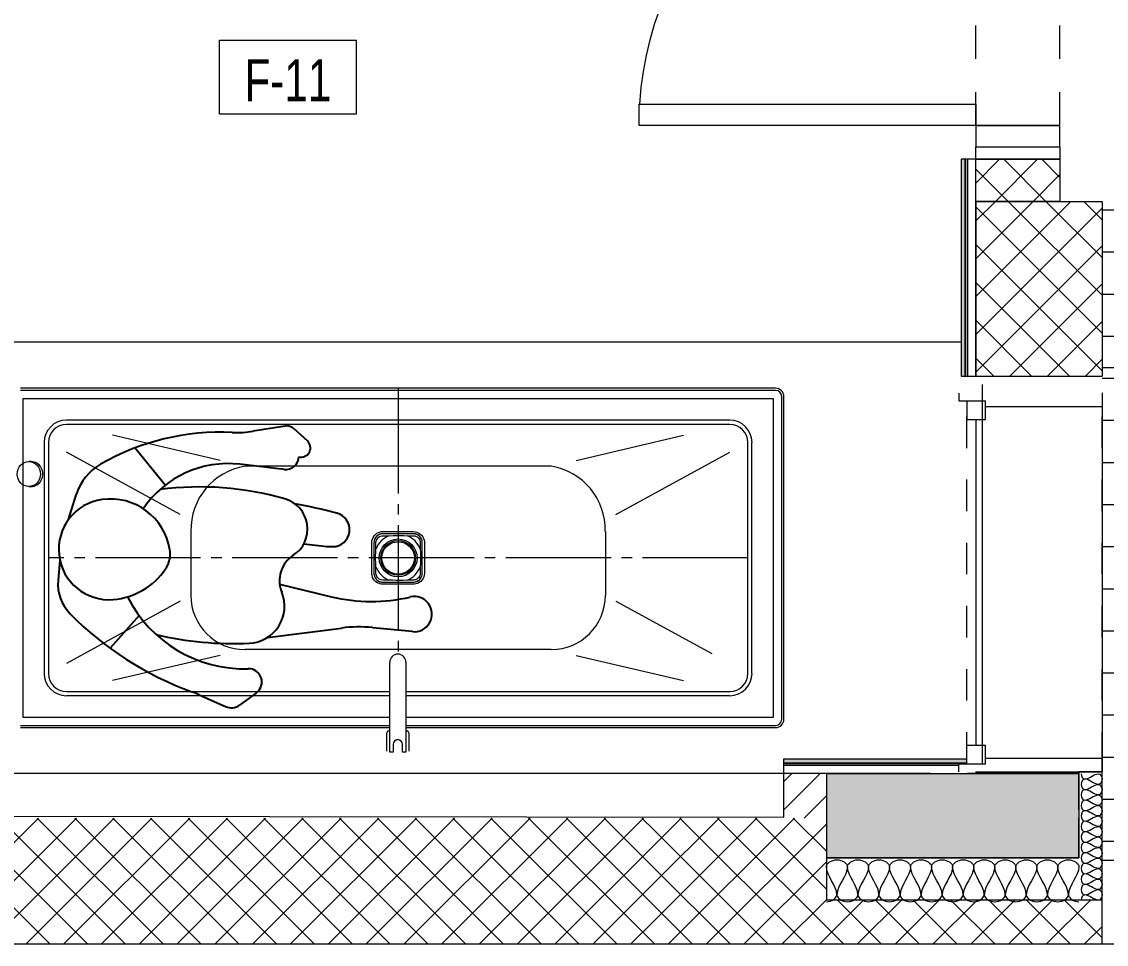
# Model space of a CAD drawing. Header units: millimetres. Extents: x -18512 to 101824, y -95768 to 52898.
# Drawn here: x 63411 to 65988, y -63282 to -61091 of the extents above; entities that cross this region are included whole.
import ezdxf

# ---------------------------------------------------------------- set-up
doc = ezdxf.new("R2010")
doc.units = ezdxf.units.MM
doc.header["$LTSCALE"] = 25
for name, pattern in [('Dash', [6.35, 3.175, -3.175]), ('Dash 3mm', [6, 3, -3]), ('HILFSLINIE', [0]), ('MITTELLINIE', [13, 10, -1, 1, -1])]:
    doc.linetypes.add(name, pattern=pattern)
doc.layers.get('0').update_dxf_attribs({"color": 254, "lineweight": 0})
for name, color, linetype, lineweight in [('A-AREA-IDEN', 2, 'Continuous', 9), ('A-DETL-INSL', 8, 'Continuous', 9), ('A-DOOR', 31, 'Continuous', 18), ('A-FLOR-OTLN', 6, 'Continuous', 18), ('A-GLAZ', 6, 'Continuous', 9), ('A-GLAZ-FRAM', 6, 'Continuous', 18), ('A-GLAZ-GLAS', 6, 'Continuous', 18), ('A-WOODEN DOOR FRAM', 9, 'Continuous', 9), ('AD SANITARY', 1, 'Continuous', 9), ('AD Stonework', 87, 'Continuous', 13), ('Furniture - sanitaryware', 1, 'Continuous', 9), ('hatch', 252, 'Continuous', 0), ('I-FLR-TILE', 253, 'Continuous', 9), ('I-WALL', 2, 'Continuous', 9), ('S-COLS', 6, 'Continuous', 9), ('wood flooring', 8, 'Continuous', 13)]:
    doc.layers.add(name, color=color, linetype=linetype, lineweight=lineweight)
for name, color, linetype in [('AR WALL HATCH', 8, 'Continuous'), ('HAT', 8, 'Continuous'), ('WD-PEOPLE', 8, 'Continuous')]:
    doc.layers.add(name, color=color, linetype=linetype)
doc.styles.add('Arial Narrow_4', font='fi_9001f.ttf', dxfattribs={"width": 0.75, "height": 147.492401})
pattern_1 = [(45, (59229.075, -102497.31), (-44.90128, 44.90128), []), (135, (59229.075, -102497.31), (-44.90128, -44.90128), [])]

# ---------------------------------------------------------------- blocks, each defined once
blk = doc.blocks.new('E  Naga_Single-Panel3 - NAGA-Formal Powder Room Door _WD04_-9060551-FIRST FLOOR PLAN')
at = {"layer": 'A-DOOR', "lineweight": 18}
for p, q in [((400, 900), (349, 900)), ((349, 900), (349, 100)), ((400, 100), (400, 900)), ((-400, 100), (-450, 100)), ((-400, -100), (-400, 100)), ((349, 100), (400, 100)), ((400, -100), (400, 100)), ((400, 100), (450, 100)), ((400, 100), (400, -100)), ((-400, -100), (-450, -100)), ((450, -100), (400, -100))]:
    blk.add_line(p, q, dxfattribs=at)
at = {"layer": 'A-DOOR'}
blk.add_arc((400, 100), 800, 93.6551, 180, dxfattribs=at)
blk = doc.blocks.new('F  Fixed - 90 x 270-9060088-FIRST FLOOR PLAN')
at = {"layer": 'A-GLAZ', "linetype": 'Dash 3mm', "lineweight": 18}
for p, q in [((-431, 157), (450, 157)), ((-380.7, 157), (-431, 157)), ((-431, -164), (431, -164))]:
    blk.add_line(p, q, dxfattribs=at)
at = {"layer": 'A-GLAZ-FRAM'}
for p, q in [((-450, 157), (-418, 157)), ((-418, -120), (-418, 157)), ((418, -120), (418, 157)), ((450, 157), (418, 157)), ((-431, -183), (-431, -120)), ((-431, -120), (-387, -120)), ((-387, -164), (-387, -120)), ((387, -120), (431, -120)), ((387, -164), (387, -120)), ((431, -183), (431, -120)), ((-431, -164), (-387, -164)), ((431, -164), (387, -164)), ((-450, -183), (-431, -183)), ((448.9, -183), (431, -183))]:
    blk.add_line(p, q, dxfattribs=at)
at = {"layer": 'A-GLAZ-GLAS'}
blk.add_line((-387, -142), (387, -142), dxfattribs=at)
blk = doc.blocks.new('M_NAGA Room Tag - Room Tag-1756429-FIRST FLOOR PLAN')
at = {"layer": 'A-AREA-IDEN'}
for p, q in [((-3.25, 1.75), (-3.25, -1.75)), ((-3.25, 1.75), (3.25, 1.75)), ((3.25, 1.75), (3.25, -1.75)), ((-3.25, -1.75), (3.25, -1.75))]:
    blk.add_line(p, q, dxfattribs=at)
blk = doc.blocks.new('person sitting')
for p, q in [((-412.3, 385.7), (-485.1, 361.9)), ((-406.2, 382.4), (-406.2, 382.4)), ((-391, 382.8), (-354.5, 358.9)), ((-398.4, 283.6), (-504.3, 279.6)), ((-672.5, 203.1), (-756.7, 279.8)), ((-443.1, 276.6), (-443.1, 276.6)), ((-443.1, 276.6), (-443.1, 276.6)), ((-886.7, 87.9), (-877.1, 150.8)), ((-325.6, 115.8), (-276.7, 117.8)), ((-367.7, 12.3), (-241.6, 1.9)), ((-892.3, -10.7), (-889.2, -59)), ((-38.5, -50.7), (-134, -56)), ((-376.7, -116.7), (-206.3, -68.1)), ((-686.1, -112.3), (-742.6, -199.2)), ((-382.7, -250.6), (-417.8, -285.9)), ((-516.3, -276.4), (-450.2, -294.6))]:
    blk.add_line(p, q)
for centre, radius, start, end in [((-404.6, 362), 24.9, 56.7735, 108.0511), ((-559.5, 590.2), 240.1, 276.1348, 288.0511), ((-472.1, -222.5), 577.3, 96.1348, 128.5038), ((-366.7, 340.3), 22.2, 265.0614, 56.7735), ((-399.6, 314.8), 31.2, 272.1383, 6.3), ((-495.2, 36.4), 243.4, 92.1383, 154.7594), ((-754.2, 132), 124.3, 128.5038, 171.3134), ((-478.1, -521.3), 741.7, 82.9174, 106.0136), ((-395.8, 140.8), 74.5, 311.773, 82.9174), ((-414.1, -1335.1), 1542.8, 84.2352, 88.0342), ((-263.2, 159.7), 40.4, 278.8442, 84.2352), ((-780.9, 32.4), 119.5, 106.6404, 283.6582), ((-774.1, 9.7), 143.1, 17.9036, 106.6404), ((-284.1, 294.4), 176.7, 272.4021, 278.8442), ((-298.1, 31.5), 72.2, 131.773, 211.1132), ((-698.1, 34.3), 63.3, 334.5338, 17.9036), ((-208.2, 409.9), 409.4, 265.3147, 291.7806), ((-40.8, -9), 41.8, 273.1353, 111.7806), ((-792.2, 79.1), 167.5, 283.6582, 334.5338), ((-434.9, -51.1), 87.7, 281.6194, 31.1132), ((-789.5, -52.6), 99.9, 183.6797, 233.4823), ((-467.5, 107.2), 309.8, 215.3591, 280.5352), ((-115.9, -385.1), 329.7, 93.1353, 105.909), ((-381.4, 498.6), 785.7, 233.4823, 258.7098), ((-575.8, 633.9), 787, 265.358, 281.6194), ((-405, -228.4), 31.5, 315.191, 100.5352), ((-588.8, -540.4), 273.7, 74.6488, 78.7098), ((-441.4, -262.5), 33.2, 254.6488, 315.191)]:
    blk.add_arc(centre, radius, start, end)

msp = doc.modelspace()

# ---------------------------------------------------------------- hatches: boundary and pattern name
at = {"layer": 'AR WALL HATCH', "lineweight": 5}
h = msp.add_hatch(dxfattribs=at)
h.set_pattern_fill('ANSI37', color=256, scale=20, style=0)
h.set_pattern_definition(pattern_1)
h.paths.add_polyline_path([(65878.1, -61517.6), (65678.1, -61517.6), (65678.1, -61417.6), (65878.1, -61417.6)])
h = msp.add_hatch(dxfattribs=at)
h.set_pattern_fill('ANSI37', color=256, scale=20, style=0)
h.set_pattern_definition(pattern_1)
h.paths.add_polyline_path([(65978.1, -61517.6), (65678.1, -61517.6), (65678.1, -61932.4), (65978.1, -61932.4)])
h = msp.add_hatch(dxfattribs=at)
h.set_pattern_fill('ANSI37', color=256, scale=20, style=0)
h.set_pattern_definition(pattern_1)
h.paths.add_polyline_path([(61968.1, -62982.4), (64913.1, -62982.4), (64913.1, -63282.4), (61828.1, -63282.4), (61828.1, -63126.9), (61818.1, -63126.9), (61818.1, -62986.9), (61818.1, -62826.9), (61968.1, -62826.9)])
h = msp.add_hatch(dxfattribs=at)
h.set_pattern_fill('ANSI31', color=256, scale=15, style=0)
h.set_pattern_definition([(45, (59229.075, -102497.31), (-33.67596, 33.67596), [])])
h.paths.add_polyline_path([(65222.3, -62875.5), (64973.1, -62875.6), (64973.1, -62876.9), (65323.1, -62876.9), (65323.1, -62982.4), (65222.3, -62982.4)])
h = msp.add_hatch(dxfattribs=at)
h.set_pattern_fill('ANSI37', color=256, scale=20, style=0)
h.set_pattern_definition(pattern_1)
h.paths.add_polyline_path([(65323.1, -63176.9), (65978.1, -63176.9), (65978.1, -63282.4), (64913.1, -63282.4), (64913.1, -62982.4), (65323.1, -62982.4)])
at = {"layer": 'HAT'}
h = msp.add_hatch(dxfattribs=at)
h.set_pattern_fill('AR-SAND', color=256, scale=0.1, angle=-90, style=0)
h.set_pattern_definition([(307.5, (77212.9205, -112037.532), (4.89413237, 0.16000313), [0, -3.8608, 0, -4.318, 0, -4.1275]), (277.5, (77212.9205, -112037.532), (7.168251, -4.4952328), [0, -2.0828, 0, -3.4798, 0, -1.3335]), (237.5, (77212.9205, -112034.408), (0.01437185, -7.9099237), [0, -1.27, 0, -4.572, 0, -5.969]), (227.5, (77212.9205, -112034.408), (2.2292932, -7.6355645), [0, -0.635, 0, -2.9972, 0, -3.429])])
h.paths.add_polyline_path([(65653.1, -61932.4), (65653.1, -61417.6), (65643.1, -61417.6), (65643.1, -61932.4)])
h = msp.add_hatch(dxfattribs=at)
h.set_pattern_fill('AR-SAND', color=256, scale=0.1, style=0)
h.set_pattern_definition([(37.5, (59176.2177, -102497.3092), (-0.16000313, 4.89413237), [0, -3.8608, 0, -4.318, 0, -4.1275]), (7.5, (59176.218, -102497.309), (4.4952328, 7.168251), [0, -2.0828, 0, -3.4798, 0, -1.3335]), (327.5, (59173.0935, -102497.3092), (7.9099237, 0.01437185), [0, -1.27, 0, -4.572, 0, -5.969]), (317.5, (59173.0935, -102497.309), (7.6355645, 2.2292932), [0, -0.635, 0, -2.9972, 0, -3.429])])
h.paths.add_polyline_path([(65657.1, -62841.9), (65657.1, -62851.9), (65222.3, -62851.9), (65222.3, -62841.9)])
at = {"layer": 'S-COLS', "lineweight": 5}
msp.add_hatch(color=252, dxfattribs=at).paths.add_polyline_path([(65323.1, -62876.9), (65923.1, -62876.9), (65923.1, -63076.9), (65323.1, -63076.9), (65323.1, -62976.9)], flags=0)
at = {"layer": 'wood flooring'}
h = msp.add_hatch(dxfattribs=at)
h.set_pattern_fill('_USER', color=256, scale=100, pattern_type=0)
h.set_pattern_definition([(360, (372779.03, 159662.34), (-2e-14, 100), [])])
h.paths.add_polyline_path([(67718.1, -61517.6), (65978.1, -61517.6), (65978.1, -61816), (65978.1, -63082.4), (66268, -63082.4), (67718.1, -63082.4), (67718.1, -62992.2)])

# ---------------------------------------------------------------- linework, layer by layer
for p, q in [((65202.6, -61961.4), (63408.7, -61961.4)), ((65222.3, -62747.8), (65222.3, -61981.2)), ((65093.6, -62047.3), (63517.7, -62047.3)), ((63474.8, -62090.2), (63474.8, -62638.9)), ((65136.5, -62638.9), (65136.5, -62090.2)), ((63517.7, -62681.8), (64285.8, -62681.8)), ((64324.1, -62681.8), (65093.6, -62681.8)), ((63408.7, -62767.6), (64285.8, -62767.6)), ((64324.1, -62767.6), (65202.6, -62767.6))]:
    msp.add_line(p, q)
at = {"color": 8, "linetype": 'HILFSLINIE'}
for p, q in [((65202.6, -61966.6), (63408.7, -61966.6)), ((65217.1, -62747.8), (65217.1, -61981.2)), ((65093.6, -62037.3), (63517.7, -62037.3)), ((63882.7, -62132.8), (63627.5, -62073)), ((64728.6, -62132.8), (64983.8, -62073)), ((63464.9, -62090.2), (63464.9, -62638.9)), ((65146.4, -62638.9), (65146.4, -62090.2)), ((63788.2, -62261.7), (63517.7, -62113.6)), ((64823.1, -62261.7), (65093.6, -62113.6)), ((64669.3, -62146.7), (63942, -62146.7)), ((63813.3, -62301.4), (63813.3, -62453.6)), ((64798, -62301.4), (64798, -62453.6)), ((64248.3, -62328.5), (64248.3, -62342.7)), ((64283.8, -62307.2), (64269.6, -62307.1)), ((64248.3, -62386.4), (64248.3, -62400.6)), ((64269.6, -62421.9), (64283.8, -62421.9)), ((63788.2, -62467.4), (63517.7, -62615.4)), ((64823.1, -62467.4), (65050.7, -62591.9)), ((64669.3, -62582.3), (63942, -62582.3)), ((63882.7, -62596.2), (63627.5, -62656)), ((64728.6, -62596.2), (64983.8, -62656)), ((63517.7, -62691.7), (64285.8, -62691.7)), ((64324.1, -62691.7), (65093.6, -62691.7)), ((63408.7, -62762.4), (64285.8, -62762.4)), ((64324.1, -62762.4), (65202.6, -62762.4))]:
    msp.add_line(p, q, dxfattribs=at)
at = {"color": 8, "linetype": 'MITTELLINIE'}
for p, q in [((64305.7, -61961.5), (64305.7, -62593.1)), ((65136.5, -62364.5), (63474.8, -62364.5))]:
    msp.add_line(p, q, dxfattribs=at)
at = {"color": 8, "linetype": 'HILFSLINIE'}
for points in [[(64243.1, -62328.4), (64243.5, -62324), (64244.6, -62319.7), (64246.4, -62315.6), (64248.9, -62311.9), (64251.9, -62308.6), (64255.5, -62306), (64259.4, -62304), (64263.7, -62302.6), (64266.6, -62302.1), (64269.5, -62302)], [(64269.5, -62302), (64279.8, -62302), (64300.4, -62302), (64321, -62302), (64341.8, -62302)], [(64341.8, -62302), (64346.2, -62302.3), (64350.5, -62303.5), (64354.6, -62305.3), (64358.3, -62307.8), (64361.5, -62310.8), (64364.2, -62314.4), (64366.2, -62318.3), (64367.6, -62322.5), (64368, -62325.5), (64368.2, -62328.4)], [(64243.1, -62400.6), (64243.1, -62390.3), (64243.1, -62369.7), (64243.1, -62349.2), (64243.1, -62328.4)], [(64269.5, -62307), (64267.1, -62307.1), (64264.7, -62307.5), (64261.3, -62308.6), (64258.1, -62310.2), (64255.2, -62312.4), (64252.8, -62315), (64250.8, -62318), (64249.3, -62321.3), (64248.4, -62324.8), (64248.1, -62328.4)], [(64248.1, -62328.4), (64248.1, -62346.4), (64248.1, -62364.5), (64248.1, -62382.6), (64248.1, -62400.7)], [(64269.6, -62307.1), (64266, -62307.4), (64262.6, -62308.3), (64259.3, -62309.8), (64256.3, -62311.8), (64253.7, -62314.3), (64251.5, -62317.1), (64249.9, -62320.3), (64248.8, -62323.7), (64248.4, -62326.1), (64248.3, -62328.5)], [(64253.1, -62328.3), (64253.5, -62324.6), (64254.4, -62322), (64255.6, -62319.6), (64257.3, -62317.4), (64259.2, -62315.5), (64261.5, -62314), (64264, -62312.9), (64266.7, -62312.2), (64269.4, -62312)], [(64253.1, -62342.6), (64253.1, -62332.3), (64253.1, -62328.3)], [(64269.4, -62312), (64274.6, -62312), (64279.7, -62312), (64283.7, -62312)], [(64341.8, -62307), (64323.7, -62307), (64305.7, -62307), (64287.6, -62307), (64269.5, -62307)], [(64283.7, -62312), (64293.9, -62311.2), (64302.3, -62310.9), (64310.7, -62311), (64319.2, -62311.3), (64327.6, -62312)], [(64327.5, -62307.2), (64316.6, -62307.2), (64305.7, -62307.2), (64294.7, -62307.2), (64283.8, -62307.2)], [(64341.7, -62307.1), (64334.6, -62307.2), (64327.5, -62307.2)], [(64327.6, -62312), (64332.8, -62312), (64337.9, -62312), (64341.9, -62312)], [(64363, -62328.5), (64362.7, -62324.9), (64361.9, -62321.4), (64360.4, -62318.2), (64358.4, -62315.2), (64355.9, -62312.6), (64353.1, -62310.4), (64349.9, -62308.8), (64346.5, -62307.7), (64344.1, -62307.3), (64341.7, -62307.1)], [(64363.2, -62328.4), (64363.1, -62326), (64362.7, -62323.6), (64361.6, -62320.2), (64360, -62317), (64357.8, -62314.1), (64355.2, -62311.6), (64352.2, -62309.6), (64348.9, -62308.2), (64345.4, -62307.3), (64341.8, -62307)], [(64341.9, -62312), (64345.6, -62312.4), (64348.2, -62313.3), (64350.6, -62314.5), (64352.8, -62316.1), (64354.6, -62318.1), (64356.2, -62320.4), (64357.3, -62322.9), (64358, -62325.6), (64358.2, -62328.3)], [(64358.2, -62328.3), (64358.2, -62333.5), (64358.2, -62338.6), (64358.2, -62342.6)], [(64363, -62342.7), (64363, -62335.6), (64363, -62328.5)], [(64363.2, -62400.7), (64363.2, -62382.6), (64363.2, -62364.5), (64363.2, -62346.4), (64363.2, -62328.4)], [(64368.2, -62328.4), (64368.2, -62338.7), (64368.2, -62359.3), (64368.2, -62379.9), (64368.2, -62400.6)], [(64248.3, -62342.7), (64248.3, -62353.6), (64248.4, -62364.5), (64248.3, -62375.4), (64248.3, -62386.4)], [(64253.1, -62386.5), (64252.4, -62376.2), (64252.1, -62367.9), (64252.1, -62359.4), (64252.5, -62351), (64253.1, -62342.6)], [(64358.2, -62342.6), (64358.9, -62352.8), (64359.2, -62361.2), (64359.2, -62369.6), (64358.8, -62378.1), (64358.2, -62386.5)], [(64363, -62386.4), (64363, -62375.5), (64362.9, -62364.6), (64363, -62353.6), (64363, -62342.7)], [(64269.5, -62427.1), (64265.1, -62426.7), (64260.8, -62425.6), (64256.7, -62423.8), (64253, -62421.3), (64249.8, -62418.3), (64247.1, -62414.7), (64245.1, -62410.8), (64243.7, -62406.5), (64243.3, -62403.6), (64243.1, -62400.6)], [(64248.1, -62400.7), (64248.2, -62403.1), (64248.6, -62405.5), (64249.7, -62408.9), (64251.3, -62412.1), (64253.5, -62414.9), (64256.1, -62417.4), (64259.1, -62419.4), (64262.4, -62420.9), (64265.9, -62421.8), (64269.5, -62422.1)], [(64248.3, -62400.6), (64248.6, -62404.1), (64249.4, -62407.6), (64250.9, -62410.9), (64252.9, -62413.9), (64255.4, -62416.5), (64258.2, -62418.6), (64261.4, -62420.3), (64264.8, -62421.4), (64267.2, -62421.8), (64269.6, -62421.9)], [(64253.1, -62400.7), (64253.1, -62390.4), (64253.1, -62386.5)], [(64269.4, -62417.1), (64265.7, -62416.6), (64263.1, -62415.8), (64260.7, -62414.6), (64258.5, -62412.9), (64256.7, -62410.9), (64255.1, -62408.7), (64254, -62406.1), (64253.3, -62403.5), (64253.1, -62400.7)], [(64341.7, -62421.9), (64345.3, -62421.6), (64348.7, -62420.7), (64352, -62419.3), (64355, -62417.3), (64357.6, -62414.8), (64359.8, -62412), (64361.4, -62408.8), (64362.5, -62405.4), (64362.9, -62403), (64363, -62400.6)], [(64368.2, -62400.6), (64367.8, -62405.1), (64366.7, -62409.4), (64364.9, -62413.5), (64362.4, -62417.2), (64359.4, -62420.4), (64355.8, -62423.1), (64351.9, -62425.1), (64347.6, -62426.4), (64344.7, -62426.9), (64341.8, -62427.1)], [(64341.8, -62422.1), (64344.2, -62421.9), (64346.6, -62421.6), (64350, -62420.5), (64353.2, -62418.8), (64356.1, -62416.7), (64358.5, -62414.1), (64360.5, -62411.1), (64362, -62407.8), (64362.9, -62404.3), (64363.2, -62400.7)], [(64358.2, -62400.7), (64357.8, -62404.5), (64356.9, -62407), (64355.7, -62409.5), (64354, -62411.6), (64352.1, -62413.5), (64349.8, -62415), (64347.3, -62416.2), (64344.6, -62416.8), (64341.9, -62417.1)], [(64358.2, -62386.5), (64358.2, -62391.7), (64358.2, -62396.8), (64358.2, -62400.7)], [(64363, -62400.6), (64363, -62393.5), (64363, -62386.4)], [(64283.7, -62417.1), (64273.4, -62417.1), (64269.4, -62417.1)], [(64269.5, -62422.1), (64287.6, -62422.1), (64305.6, -62422), (64323.7, -62422.1), (64341.8, -62422.1)], [(64341.8, -62427.1), (64331.5, -62427.1), (64310.9, -62427), (64290.3, -62427.1), (64269.5, -62427.1)], [(64327.6, -62417.1), (64317.4, -62417.8), (64309, -62418.1), (64300.6, -62418.1), (64292.1, -62417.7), (64283.7, -62417.1)], [(64283.8, -62421.9), (64294.7, -62421.8), (64305.6, -62421.8), (64316.6, -62421.8), (64327.5, -62421.9)], [(64327.5, -62421.9), (64334.6, -62421.9), (64341.7, -62421.9)], [(64341.9, -62417.1), (64336.7, -62417.1), (64331.6, -62417.1), (64327.6, -62417.1)]]:
    msp.add_lwpolyline(points, dxfattribs=at)
for radius in [45, 41.3]:
    msp.add_circle((64305.7, -62364.5), radius, dxfattribs=at)
msp.add_circle((64305.7, -62364.5), 38.6)
for centre, radius, start, end in [((65202.6, -61981.2), 19.7, 0, 90), ((63517.7, -62090.2), 42.9, 90, 180), ((65093.6, -62090.2), 42.9, 0, 90), ((63517.7, -62638.9), 42.9, 180, 270), ((65093.6, -62638.9), 42.9, 270, 0), ((65202.6, -62747.8), 19.7, 270, 0)]:
    msp.add_arc(centre, radius, start, end)
for centre, radius, start, end in [((65202.6, -61981.2), 14.6, 0, 90), ((63517.7, -62090.2), 52.9, 90, 180), ((65093.6, -62090.2), 52.9, 0, 90), ((63966.4, -62297.9), 153.1, 99.1525, 181.3161), ((64644.9, -62297.9), 153.1, 358.6839, 80.8475), ((64305.7, -62364.5), 56.9, 112.7059, 157.2947), ((64305.7, -62364.5), 56.9, 22.7053, 67.2939), ((64305.7, -62364.5), 56.9, 202.7053, 247.2941), ((64305.7, -62364.5), 56.9, 292.7061, 337.2947), ((63942, -62453.6), 128.7, 180, 270), ((64669.3, -62453.6), 128.7, 270, 0), ((63517.7, -62638.9), 52.9, 180, 270), ((65093.6, -62638.9), 52.9, 270, 0), ((65202.6, -62747.8), 14.6, 270, 0)]:
    msp.add_arc(centre, radius, start, end, dxfattribs=at)
at = {"color": 8, "linetype": 'MITTELLINIE'}
msp.add_arc((64341.7, -62328.4), 21.5, 0, 90, dxfattribs=at)
at = {"layer": 'A-DETL-INSL', "color": 1}
msp.add_lwpolyline([(65323.1, -63076.9), (65323.1, -63176.9), (65978.1, -63176.9), (65978.1, -62872.4), (65923.1, -62872.4), (65923.1, -62876.9)], dxfattribs=at)
at = {"layer": 'A-DETL-INSL'}
for points in [[(65928.1, -62877.4), (65928.1, -62883.2), (65932.6, -62889.9), (65936.5, -62889.9)], [(65936.5, -62889.9), (65932.6, -62889.9), (65923.7, -62902.4), (65932.6, -62914.9), (65936.5, -62914.9)], [(65936.5, -62889.9), (65947.9, -62889.9), (65958.4, -62877.4), (65969.8, -62877.4)], [(65969.8, -62902.4), (65958.4, -62902.4), (65947.9, -62889.9), (65936.5, -62889.9)], [(65969.8, -62877.4), (65973.7, -62877.4), (65982.6, -62889.9), (65973.7, -62902.4), (65969.8, -62902.4)], [(65936.5, -62914.9), (65932.6, -62914.9), (65923.7, -62927.4), (65932.6, -62939.9), (65936.5, -62939.9)], [(65936.5, -62914.9), (65947.9, -62914.9), (65958.4, -62902.4), (65969.8, -62902.4)], [(65969.8, -62927.4), (65958.4, -62927.4), (65947.9, -62914.9), (65936.5, -62914.9)], [(65969.8, -62902.4), (65973.7, -62902.4), (65982.6, -62914.9), (65973.7, -62927.4), (65969.8, -62927.4)], [(65936.5, -62939.9), (65932.6, -62939.9), (65923.7, -62952.4), (65932.6, -62964.9), (65936.5, -62964.9)], [(65936.5, -62939.9), (65947.9, -62939.9), (65958.4, -62927.4), (65969.8, -62927.4)], [(65969.8, -62952.4), (65958.4, -62952.4), (65947.9, -62939.9), (65936.5, -62939.9)], [(65969.8, -62927.4), (65973.7, -62927.4), (65982.6, -62939.9), (65973.7, -62952.4), (65969.8, -62952.4)], [(65936.5, -62964.9), (65932.6, -62964.9), (65923.7, -62977.4), (65932.6, -62989.9), (65936.5, -62989.9)], [(65936.5, -62964.9), (65947.9, -62964.9), (65958.4, -62952.4), (65969.8, -62952.4)], [(65969.8, -62977.4), (65958.4, -62977.4), (65947.9, -62964.9), (65936.5, -62964.9)], [(65969.8, -62952.4), (65973.7, -62952.4), (65982.6, -62964.9), (65973.7, -62977.4), (65969.8, -62977.4)], [(65936.5, -62989.9), (65932.6, -62989.9), (65923.7, -63002.4), (65932.6, -63014.9), (65936.5, -63014.9)], [(65936.5, -62989.9), (65947.9, -62989.9), (65958.4, -62977.4), (65969.8, -62977.4)], [(65969.8, -63002.4), (65958.4, -63002.4), (65947.9, -62989.9), (65936.5, -62989.9)], [(65969.8, -62977.4), (65973.7, -62977.4), (65982.6, -62989.9), (65973.7, -63002.4), (65969.8, -63002.4)], [(65936.5, -63014.9), (65932.6, -63014.9), (65923.7, -63027.4), (65932.6, -63039.9), (65936.5, -63039.9)], [(65936.5, -63014.9), (65947.9, -63014.9), (65958.4, -63002.4), (65969.8, -63002.4)], [(65969.8, -63027.4), (65958.4, -63027.4), (65947.9, -63014.9), (65936.5, -63014.9)], [(65969.8, -63002.4), (65973.7, -63002.4), (65982.6, -63014.9), (65973.7, -63027.4), (65969.8, -63027.4)], [(65936.5, -63039.9), (65932.6, -63039.9), (65923.7, -63052.4), (65932.6, -63064.9), (65936.5, -63064.9)], [(65936.5, -63039.9), (65947.9, -63039.9), (65958.4, -63027.4), (65969.8, -63027.4)], [(65969.8, -63052.4), (65958.4, -63052.4), (65947.9, -63039.9), (65936.5, -63039.9)], [(65936.5, -63064.9), (65947.9, -63064.9), (65958.4, -63052.4), (65969.8, -63052.4)], [(65969.8, -63027.4), (65973.7, -63027.4), (65982.6, -63039.9), (65973.7, -63052.4), (65969.8, -63052.4)], [(65969.8, -63052.4), (65973.7, -63052.4), (65982.6, -63064.9), (65973.7, -63077.4), (65969.8, -63077.4)], [(65936.5, -63064.9), (65932.6, -63064.9), (65928.1, -63071.5), (65928.1, -63077.4)], [(65936.5, -63064.9), (65932.6, -63064.9), (65923.7, -63077.4), (65932.6, -63089.9), (65936.5, -63089.9)], [(65969.8, -63077.4), (65958.4, -63077.4), (65947.9, -63064.9), (65936.5, -63064.9)], [(65936.5, -63089.9), (65947.9, -63089.9), (65958.4, -63077.4), (65969.8, -63077.4)], [(65969.8, -63077.4), (65973.7, -63077.4), (65982.6, -63089.9), (65973.7, -63102.4), (65969.8, -63102.4)], [(65323.1, -63098.1), (65323.1, -63090.2), (65348.1, -63072.6), (65373.1, -63090.2), (65373.1, -63098.1)], [(65348.1, -63164.7), (65348.1, -63141.8), (65323.1, -63121), (65323.1, -63098.1)], [(65373.1, -63098.1), (65373.1, -63121), (65348.1, -63141.8), (65348.1, -63164.7)], [(65373.1, -63098.1), (65373.1, -63090.2), (65398.1, -63072.6), (65423.1, -63090.2), (65423.1, -63098.1)], [(65398.1, -63164.7), (65398.1, -63141.8), (65373.1, -63121), (65373.1, -63098.1)], [(65423.1, -63098.1), (65423.1, -63121), (65398.1, -63141.8), (65398.1, -63164.7)], [(65423.1, -63098.1), (65423.1, -63090.2), (65448.1, -63072.6), (65473.1, -63090.2), (65473.1, -63098.1)], [(65448.1, -63164.7), (65448.1, -63141.8), (65423.1, -63121), (65423.1, -63098.1)], [(65473.1, -63098.1), (65473.1, -63121), (65448.1, -63141.8), (65448.1, -63164.7)], [(65473.1, -63098.1), (65473.1, -63090.2), (65498.1, -63072.6), (65523.1, -63090.2), (65523.1, -63098.1)], [(65498.1, -63164.7), (65498.1, -63141.8), (65473.1, -63121), (65473.1, -63098.1)], [(65523.1, -63098.1), (65523.1, -63121), (65498.1, -63141.8), (65498.1, -63164.7)], [(65523.1, -63098.1), (65523.1, -63090.2), (65548.1, -63072.6), (65573.1, -63090.2), (65573.1, -63098.1)], [(65548.1, -63164.7), (65548.1, -63141.8), (65523.1, -63121), (65523.1, -63098.1)], [(65573.1, -63098.1), (65573.1, -63121), (65548.1, -63141.8), (65548.1, -63164.7)], [(65573.1, -63098.1), (65573.1, -63090.2), (65598.1, -63072.6), (65623.1, -63090.2), (65623.1, -63098.1)], [(65598.1, -63164.7), (65598.1, -63141.8), (65573.1, -63121), (65573.1, -63098.1)], [(65623.1, -63098.1), (65623.1, -63121), (65598.1, -63141.8), (65598.1, -63164.7)], [(65623.1, -63098.1), (65623.1, -63090.2), (65648.1, -63072.6), (65673.1, -63090.2), (65673.1, -63098.1)], [(65648.1, -63164.7), (65648.1, -63141.8), (65623.1, -63121), (65623.1, -63098.1)], [(65673.1, -63098.1), (65673.1, -63121), (65648.1, -63141.8), (65648.1, -63164.7)], [(65673.1, -63098.1), (65673.1, -63090.2), (65698.1, -63072.6), (65723.1, -63090.2), (65723.1, -63098.1)], [(65698.1, -63164.7), (65698.1, -63141.8), (65673.1, -63121), (65673.1, -63098.1)], [(65723.1, -63098.1), (65723.1, -63121), (65698.1, -63141.8), (65698.1, -63164.7)], [(65723.1, -63098.1), (65723.1, -63090.2), (65748.1, -63072.6), (65773.1, -63090.2), (65773.1, -63098.1)], [(65748.1, -63164.7), (65748.1, -63141.8), (65723.1, -63121), (65723.1, -63098.1)], [(65773.1, -63098.1), (65773.1, -63121), (65748.1, -63141.8), (65748.1, -63164.7)], [(65773.1, -63098.1), (65773.1, -63090.2), (65798.1, -63072.6), (65823.1, -63090.2), (65823.1, -63098.1)], [(65798.1, -63164.7), (65798.1, -63141.8), (65773.1, -63121), (65773.1, -63098.1)], [(65823.1, -63098.1), (65823.1, -63121), (65798.1, -63141.8), (65798.1, -63164.7)], [(65823.1, -63098.1), (65823.1, -63090.2), (65848.1, -63072.6), (65873.1, -63090.2), (65873.1, -63098.1)], [(65848.1, -63164.7), (65848.1, -63141.8), (65823.1, -63121), (65823.1, -63098.1)], [(65873.1, -63098.1), (65873.1, -63121), (65848.1, -63141.8), (65848.1, -63164.7)], [(65873.1, -63098.1), (65873.1, -63090.2), (65898.1, -63072.6), (65923.1, -63090.2), (65923.1, -63098.1)], [(65898.1, -63164.7), (65898.1, -63141.8), (65873.1, -63121), (65873.1, -63098.1)], [(65923.1, -63098.1), (65923.1, -63121), (65898.1, -63141.8), (65898.1, -63164.7)], [(65936.5, -63089.9), (65932.6, -63089.9), (65923.7, -63102.4), (65932.6, -63114.9), (65936.5, -63114.9)], [(65969.8, -63102.4), (65958.4, -63102.4), (65947.9, -63089.9), (65936.5, -63089.9)], [(65936.5, -63114.9), (65947.9, -63114.9), (65958.4, -63102.4), (65969.8, -63102.4)], [(65969.8, -63102.4), (65973.7, -63102.4), (65982.6, -63114.9), (65973.7, -63127.4), (65969.8, -63127.4)], [(65936.5, -63114.9), (65932.6, -63114.9), (65928.1, -63121.5), (65928.1, -63127.4)], [(65936.5, -63114.9), (65932.6, -63114.9), (65923.7, -63127.4), (65932.6, -63139.9), (65936.5, -63139.9)], [(65969.8, -63127.4), (65958.4, -63127.4), (65947.9, -63114.9), (65936.5, -63114.9)], [(65936.5, -63139.9), (65947.9, -63139.9), (65958.4, -63127.4), (65969.8, -63127.4)], [(65969.8, -63127.4), (65973.7, -63127.4), (65982.6, -63139.9), (65973.7, -63152.4), (65969.8, -63152.4)], [(65936.5, -63139.9), (65932.6, -63139.9), (65923.7, -63152.4), (65932.6, -63164.9), (65936.5, -63164.9)], [(65969.8, -63152.4), (65958.4, -63152.4), (65947.9, -63139.9), (65936.5, -63139.9)], [(65936.5, -63164.9), (65947.9, -63164.9), (65958.4, -63152.4), (65969.8, -63152.4)], [(65969.8, -63152.4), (65973.7, -63152.4), (65982.6, -63164.9), (65973.7, -63177.4), (65969.8, -63177.4)], [(65323.1, -63181.4), (65334.9, -63181.4), (65348.1, -63172.6), (65348.1, -63164.7)], [(65348.1, -63164.7), (65348.1, -63172.6), (65373.1, -63190.2), (65398.1, -63172.6), (65398.1, -63164.7)], [(65398.1, -63164.7), (65398.1, -63172.6), (65423.1, -63190.2), (65448.1, -63172.6), (65448.1, -63164.7)], [(65448.1, -63164.7), (65448.1, -63172.6), (65473.1, -63190.2), (65498.1, -63172.6), (65498.1, -63164.7)], [(65498.1, -63164.7), (65498.1, -63172.6), (65523.1, -63190.2), (65548.1, -63172.6), (65548.1, -63164.7)], [(65548.1, -63164.7), (65548.1, -63172.6), (65573.1, -63190.2), (65598.1, -63172.6), (65598.1, -63164.7)], [(65598.1, -63164.7), (65598.1, -63172.6), (65623.1, -63190.2), (65648.1, -63172.6), (65648.1, -63164.7)], [(65648.1, -63164.7), (65648.1, -63172.6), (65673.1, -63190.2), (65698.1, -63172.6), (65698.1, -63164.7)], [(65698.1, -63164.7), (65698.1, -63172.6), (65723.1, -63190.2), (65748.1, -63172.6), (65748.1, -63164.7)], [(65748.1, -63164.7), (65748.1, -63172.6), (65773.1, -63190.2), (65798.1, -63172.6), (65798.1, -63164.7)], [(65798.1, -63164.7), (65798.1, -63172.6), (65823.1, -63190.2), (65848.1, -63172.6), (65848.1, -63164.7)], [(65848.1, -63164.7), (65848.1, -63172.6), (65873.1, -63190.2), (65898.1, -63172.6), (65898.1, -63164.7)], [(65898.1, -63164.7), (65898.1, -63172.6), (65911.4, -63181.4), (65923.1, -63181.4)], [(65936.5, -63164.9), (65932.6, -63164.9), (65928.1, -63171.5), (65928.1, -63177.4)], [(65969.8, -63177.4), (65958.4, -63177.4), (65947.9, -63164.9), (65936.5, -63164.9)]]:
    msp.add_open_spline(points, degree=3, dxfattribs=at)
at = {"layer": 'A-FLOR-OTLN'}
for p, q in [((65978.1, -61912.4), (67698.1, -61912.4)), ((65693.1, -61952.4), (65693.1, -62852.4)), ((65978.1, -61972.4), (65978.1, -62872.4)), ((65978.1, -63082.4), (67718.1, -63082.4)), ((67718.1, -63282.4), (65978.1, -63282.4))]:
    msp.add_line(p, q, dxfattribs=at)
at = {"layer": 'A-WOODEN DOOR FRAM'}
msp.add_lwpolyline([(65678.1, -61387.6), (65878.1, -61387.6), (65878.1, -61417.6), (65678.1, -61417.6)], close=True, dxfattribs=at)
at = {"layer": 'AD SANITARY'}
for p, q in [((63433.7, -62135.7), (63428.4, -62135.7)), ((63428.4, -62194.9), (63433.7, -62194.9)), ((64285.8, -62825.7), (64285.8, -62612.3)), ((64324.1, -62612.3), (64324.1, -62825.7)), ((64278.8, -62823.5), (64278.8, -62780)), ((64283.2, -62775.6), (64285.8, -62775.6)), ((64324.1, -62775.6), (64326.8, -62775.6)), ((64331.1, -62780), (64331.1, -62823.5)), ((64293.8, -62807.4), (64293.8, -62825.7)), ((64316.1, -62825.7), (64316.1, -62807.4)), ((64293.8, -62825.7), (64285.8, -62825.7)), ((64294.1, -62825.7), (64293.8, -62825.7)), ((64316.1, -62825.7), (64315.9, -62825.7)), ((64324.1, -62825.7), (64316.1, -62825.7))]:
    msp.add_line(p, q, dxfattribs=at)
for centre, radius, start, end in [((64305, -62612.3), 19.2, 0, 180), ((64283.2, -62780), 4.36, 90, 180), ((64326.8, -62780), 4.36, 0, 90), ((64305, -62807.4), 11.2, 0, 180), ((64305, -62807.4), 10.9, 0, 180)]:
    msp.add_arc(centre, radius, start, end, dxfattribs=at)
msp.add_ellipse((63428.4, -62165.3), major_axis=(0, -29.6), ratio=0.939693, dxfattribs=at)
msp.add_ellipse((63433.7, -62165.3), major_axis=(0, -29.6), ratio=0.939693, start_param=0, end_param=3.141593, dxfattribs=at)
at = {"layer": 'AD Stonework'}
msp.add_lwpolyline([(64324.1, -62742.5), (65197.2, -62742.5), (65197.2, -61986.5), (63414.1, -61986.5), (63414.1, -62742.5), (64285.8, -62742.5)], dxfattribs=at)
at = {"layer": 'Furniture - sanitaryware', "color": 1}
for points in [[(65643.1, -61852.1), (62933.2, -61852.1)], [(65222.3, -62876.9), (63389, -62876.9)]]:
    msp.add_lwpolyline(points, dxfattribs=at)
at = {"layer": 'hatch', "linetype": 'Dash', "lineweight": 9}
for p, q in [((65678.1, -61337.6), (65678.1, -60537.6)), ((65878.1, -61337.6), (65878.1, -60537.6))]:
    msp.add_line(p, q, dxfattribs=at)
at = {"layer": 'I-FLR-TILE', "lineweight": 13}
for points in [[(65653.1, -61932.4), (65653.1, -61417.6), (65643.1, -61417.6), (65643.1, -61932.4)], [(65658.1, -61932.4), (65658.1, -61417.6), (65653.1, -61417.6), (65653.1, -61932.4)], [(65678.1, -61932.4), (65678.1, -61417.6), (65658.1, -61417.6), (65658.1, -61932.4)]]:
    msp.add_lwpolyline(points, close=True, dxfattribs=at)
for points in [[(65657.1, -62851.9), (65222.3, -62851.9), (65222.3, -62841.9), (65657.1, -62841.9)], [(65638.1, -62856.9), (65222.3, -62856.9), (65222.3, -62851.9), (65657.1, -62851.9)], [(65569.5, -62876.9), (65222.3, -62876.9), (65222.3, -62856.9), (65638.1, -62856.9)]]:
    msp.add_lwpolyline(points, dxfattribs=at)
at = {"layer": 'I-WALL'}
for p, q in [((65678.1, -61517.6), (65978.1, -61517.6)), ((65678.1, -61517.6), (65678.1, -61932.4)), ((65978.1, -61517.6), (65978.1, -61932.4)), ((65678.1, -61932.4), (65978.1, -61932.4)), ((65222.3, -62981), (65222.3, -62876.9)), ((65323.1, -62876.9), (65323.1, -63076.9)), ((65923.1, -62876.9), (65658.1, -62876.9)), ((65678.1, -62872.4), (65978.1, -62872.4)), ((65678.1, -62872.4), (65678.1, -62876.9)), ((65923.1, -62962.4), (65923.1, -62876.9)), ((65222.3, -62981), (63389, -62979)), ((65923.1, -63076.9), (65923.1, -62982.4)), ((65323.1, -63076.9), (65923.1, -63076.9)), ((65978.1, -63282.4), (65978.1, -63176.9)), ((65978.1, -63282.4), (61828.1, -63282.4))]:
    msp.add_line(p, q, dxfattribs=at)
msp.add_lwpolyline([(65878.1, -61517.6), (65678.1, -61517.6), (65678.1, -61417.6), (65878.1, -61417.6)], close=True, dxfattribs=at)
at = {"layer": 'S-COLS', "color": 8}
for p, q in [((65323.1, -62876.9), (65923.1, -62876.9)), ((65323.1, -62876.9), (65323.1, -63076.9)), ((65923.1, -62876.9), (65923.1, -63076.9)), ((65923.1, -63076.9), (65323.1, -63076.9))]:
    msp.add_line(p, q, dxfattribs=at)

# ---------------------------------------------------------------- block references
at = {"layer": 'A-AREA-IDEN', "lineweight": 18, "xscale": -49.99999999999998, "yscale": 49.99999999999998, "zscale": 49.99999999999998, "rotation": 180}
msp.add_blockref('M_NAGA Room Tag - Room Tag-1756429-FIRST FLOOR PLAN', (64044.2, -61221.7), dxfattribs=at)
at = {"layer": 'A-DOOR', "xscale": -1, "rotation": 90}
msp.add_blockref('E  Naga_Single-Panel3 - NAGA-Formal Powder Room Door _WD04_-9060551-FIRST FLOOR PLAN', (65778.1, -60937.6), dxfattribs=at)
at = {"layer": 'A-GLAZ', "xscale": -1, "rotation": 270}
msp.add_blockref('F  Fixed - 90 x 270-9060088-FIRST FLOOR PLAN', (65821.1, -62422.4), dxfattribs=at)
at = {"layer": 'WD-PEOPLE', "rotation": 351.2261233639311}
msp.add_blockref('person sitting', (64385.7, -62495.3), dxfattribs=at)

# ---------------------------------------------------------------- texts
at = {"layer": 'A-AREA-IDEN', "lineweight": 18, "insert": (64043.8, -61279.7), "char_height": 100, "width": 889.2, "attachment_point": 8, "line_spacing_factor": 0.968573, "style": 'Arial Narrow_4'}
msp.add_mtext('F-11', dxfattribs=at)

doc.saveas('drawing.dxf')
